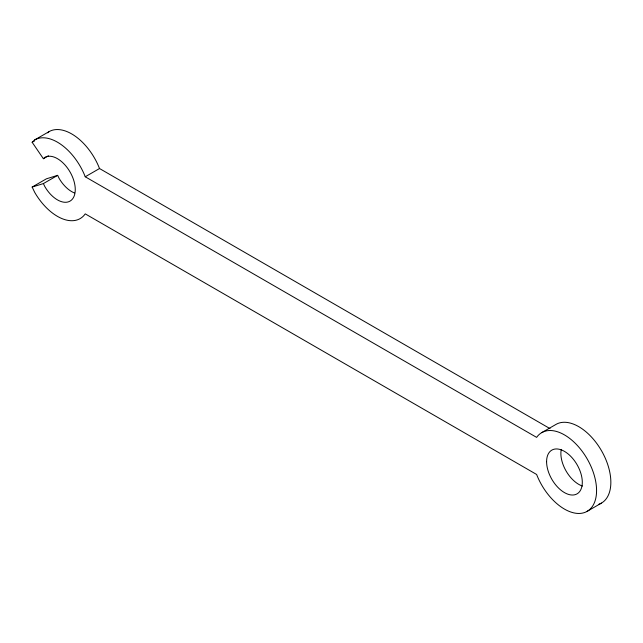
<?xml version="1.0" encoding="UTF-8"?>
<svg xmlns="http://www.w3.org/2000/svg" width="643" height="643" viewBox="0 0 643 643"><rect width="100%" height="100%" fill="white"/><g stroke="black" fill="none" stroke-linecap="round" stroke-linejoin="round"><path stroke-width="0.96" d="M48.418 155.807L43.378 158.717L32.15 142.28L34.706 139.909L48.981 131.67A45.436 26.234 60 0 1 99.52 168.53L550.03 428.632M47.703 132.852L48.981 131.67M43.378 158.717L44.801 157.398A25.238 14.572 60 0 1 70.039 171.97A25.238 14.572 60 0 1 70.039 201.114A25.238 14.572 60 0 1 44.801 186.542L43.378 183.593L32.15 187.057L34.706 192.37A45.436 26.234 60 0 0 85.238 213.87L536.624 474.47A45.436 26.234 60 0 0 585.098 512.326A45.436 26.234 60 0 0 585.098 455.493A45.436 26.234 60 0 0 536.624 437.377L85.238 176.769A45.436 26.234 60 0 0 34.706 139.909M32.15 142.28L34.666 140.825M32.15 187.057L46.425 178.81L57.661 175.346L59.076 178.304A25.238 14.572 60 0 0 74.492 192.98M43.378 183.593L57.661 175.346M85.238 176.769L99.52 168.53M541.727 432.643L556.01 424.396A45.436 26.234 60 0 1 602.676 452.849A45.436 26.234 60 0 1 598.754 504.313M587.163 511.33L601.438 503.091M582.437 486.044A25.238 14.572 60 0 1 561.267 449.377M546.598 461.682A25.238 14.572 60 0 0 573.371 494.989A25.238 14.572 60 0 0 573.371 459.287A25.238 14.572 60 0 0 546.598 461.682"/></g></svg>
